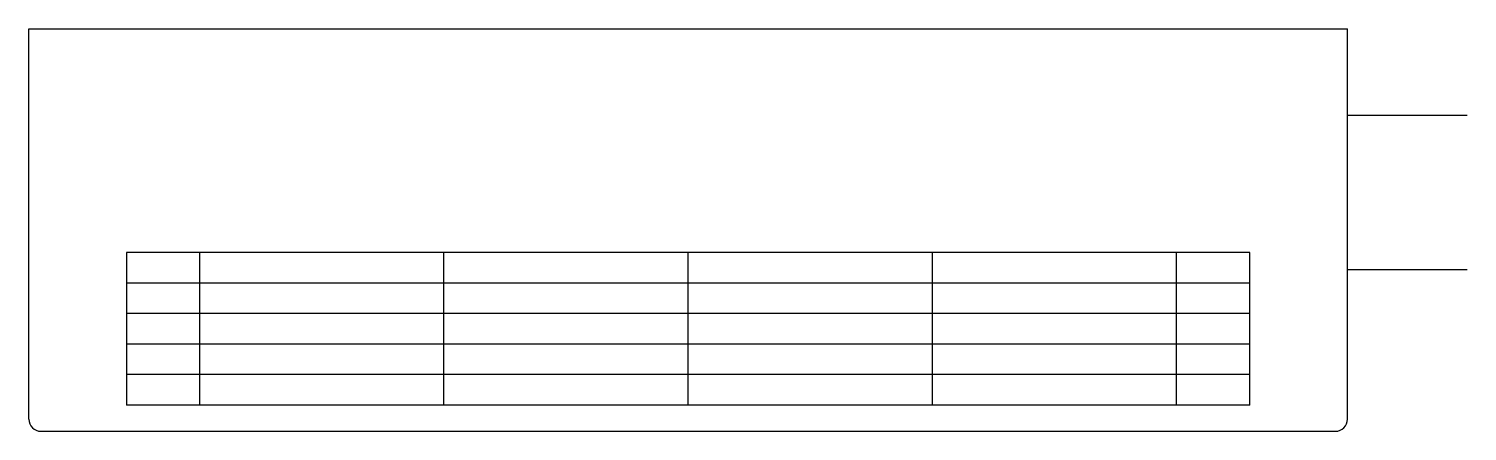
# Model space of a CAD drawing. Header units: millimetres. Extents: x -540 to 638, y -146 to 184.
import ezdxf

# ---------------------------------------------------------------- set-up
doc = ezdxf.new("R2010")
doc.units = ezdxf.units.MM

msp = doc.modelspace()

# ---------------------------------------------------------------- linework, layer by layer
for p, q in [((-540, 183.5), (540, 183.5)), ((-540, -136.5), (-540, 183.5)), ((540, -136.5), (540, 183.5)), ((460, 0), (-460, 0)), ((-460, 0), (-460, -125)), ((-400, -125), (-400, 0)), ((-200, -125), (-200, 0)), ((0, -125), (0, 0)), ((200, -125), (200, 0)), ((400, -125), (400, 0)), ((460, -125), (460, 0)), ((460, -25), (-460, -25)), ((460, -25), (-460, -25)), ((460, -50), (-460, -50)), ((460, -75), (-460, -75)), ((460, -100), (-460, -100)), ((460, -125), (-460, -125)), ((-530, -146.5), (530, -146.5))]:
    msp.add_line(p, q)
at = {"color": 3}
for p, q in [((540, 112.7), (638, 112.7)), ((540, -13.8), (638, -13.8))]:
    msp.add_line(p, q, dxfattribs=at)
for centre, start, end in [((-530, -136.5), 180, 270), ((530, -136.5), 270, 0)]:
    msp.add_arc(centre, 10, start, end)

doc.saveas('drawing.dxf')
